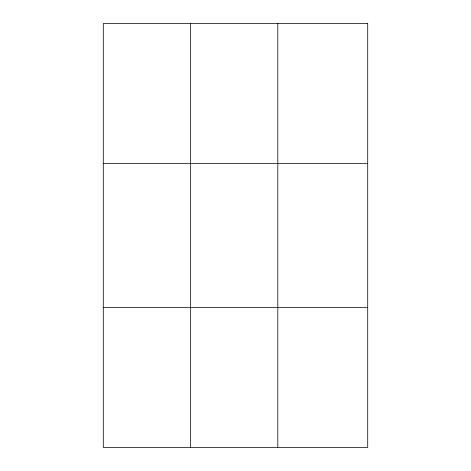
<?xml version="1.0" encoding="UTF-8"?>
<svg xmlns="http://www.w3.org/2000/svg" width="471" height="471" viewBox="0 0 471 471"><rect width="100%" height="100%" fill="white"/><g stroke="black" fill="none" stroke-linecap="round" stroke-linejoin="round"><path stroke-width="0.71" d="M190.549 447.45L190.549 23.55M277.808 447.45L277.808 23.55M103.29 163.437L367.71 163.437M103.29 307.563L367.71 307.563M367.71 23.55L103.29 23.55L103.29 447.45L367.71 447.45L367.71 23.55"/></g></svg>
